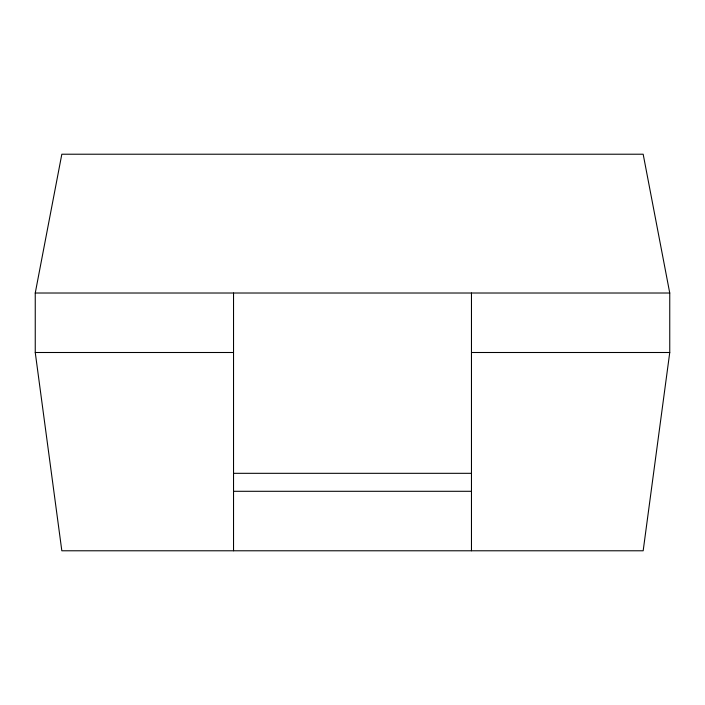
<?xml version="1.0" encoding="UTF-8"?>
<svg xmlns="http://www.w3.org/2000/svg" width="705" height="705" viewBox="0 0 705 705"><rect width="100%" height="100%" fill="white"/><g stroke="black" fill="none" stroke-linecap="round" stroke-linejoin="round"><path stroke-width="1.06" d="M669.75 352.5L643.172 550.781L61.828 550.781L35.25 352.5L35.25 293.016L61.828 154.219L643.172 154.219L669.75 293.016L669.75 352.5L471.469 352.5M35.25 293.016L669.75 293.016M35.25 352.5L233.531 352.5M233.531 473.319L471.469 473.319M233.531 491.297L471.469 491.297M471.469 293.016L471.469 550.781M233.531 293.016L233.531 550.781"/></g></svg>
